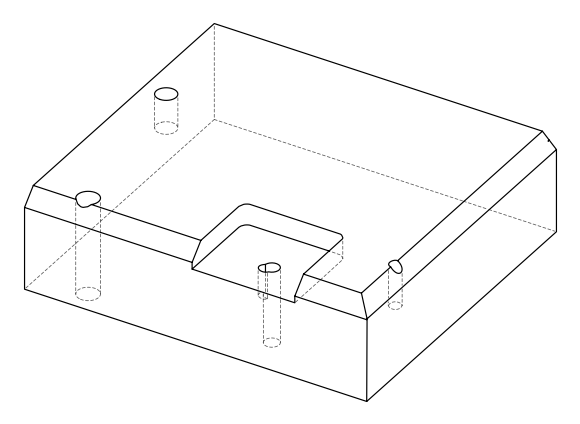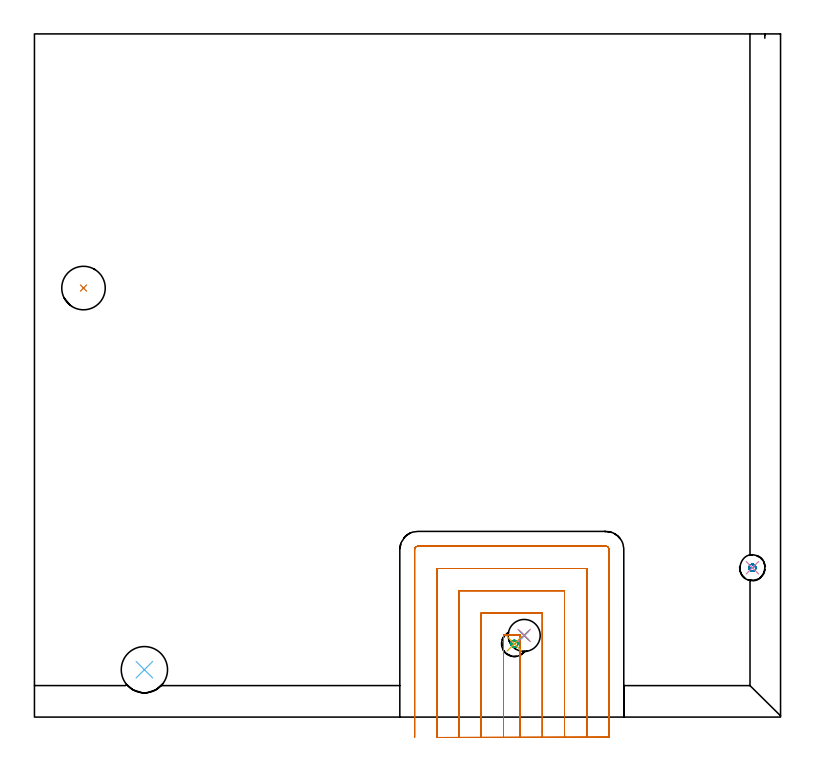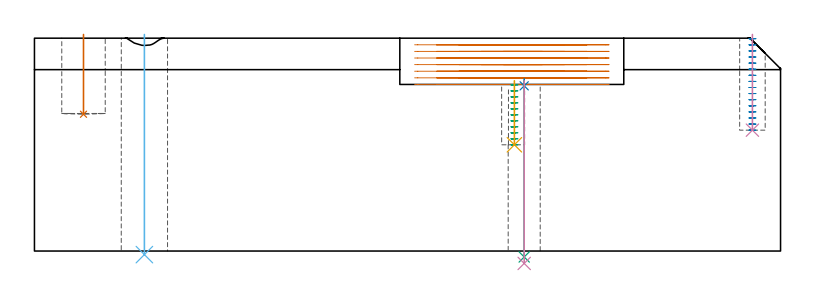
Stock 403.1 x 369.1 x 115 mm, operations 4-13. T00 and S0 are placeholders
(PLAN: 13 operations, 8 tool changes, 59.1 min)
(1 AREA_MILL | FG_CHAMFER_SURFACE | UGT0205_001 | 11.12 min | 29613 mm3)
(2 AREA_MILL_1 | FG_CHAMFER_SURFACE_1 | UGT0205_001 | 4.47 min | 13311 mm3)
(3 AREA_MILL_2 | FG_CHAMFER_SURFACE_2 | UGT0205_001 | 17.69 min | 48697 mm3)
(4 MILL_SLOT | SLOT_PARTIAL_RECTANGULAR | UGT0201_008 | Follow Part, ap 4, ae 75% | 21.91 min | 300246 mm3)
(5 MILL_BLIND_HOLE_FROM_SOLID_MATERIAL | STEP1POCKET | NXT0201_010 | Spiral | 1.22 min | 7097 mm3)
(6 MILL_BLIND_HOLE_FROM_SOLID_MATERIAL_1 | STEP1POCKET_1 | NXT0201_010 | Spiral | 0.85 min | 4867 mm3)
(7 BORE_BLIND_HOLE | STEP1POCKET | UGT0332_073 | 0.21 min | 2 mm3)
(8 BORE_BLIND_HOLE_1 | STEP1POCKET_1 | UGT0332_073 | 0.14 min | 6 mm3)
(9 INDEXABLE_INSERT_DRILL_THROUGH_HOLE_FROM_SOLID | STEP1HOLE_1 | NXT0302_021 | 0.48 min | 56318 mm3)
(10 INDEXABLE_INSERT_DRILL_BLIND_HOLE_FROM_SOLID | STEP1POCKET_2 | NXT0302_018 | 0.17 min | 17693 mm3)
(11 SPOT_DRILL | STEP1HOLE | NXT0321_9005460120000 | 0.04 min | 8 mm3)
(12 DRILL_THROUGH_HOLE_INTO_CENTER | STEP1HOLE | NXT0301_065 | 0.39 min | 5254 mm3)
(13 DRILL_TO_ENLARGE_THROUGH_HOLE | STEP1HOLE | UGT0301_244 | 0.4 min | 13112 mm3)
(TOOL UGT0205_001 | Chamfer Mill 20 x 3 x 45 deg. | D20 FL50 Z2)
(TOOL UGT0201_008 | End Mill 16 mm | D16 FL32 Z4)
(TOOL NXT0201_010 | ENDMILL 10mm [2P460-1000-NA 1630] | D10 FL30 Z6)
(TOOL UGT0332_073 | 13.8 mm Rough Boring Bar | D13.8)
(TOOL NXT0302_021 | Index. Insert Drill 25mm [880-D2500L25-05] | D25 PA176 FL125 Z2)
(TOOL NXT0302_018 | Index. Insert Drill 23.5mm [880-D2350L25-03] | D23.5 PA176 FL71 Z2)
(TOOL NXT0321_9005460120000 | NC Spot Drill, 142deg, 12mm, Carbide, Uncoated | D12 PA142 FL30 Z2)
(TOOL NXT0301_065 | Carbide Drill 9.4mm [860.1-0940-075A1-MM 2214] | D9.4 PA140 FL98 Z2)
(TOOL UGT0301_244 | Twist Drill 17.3 mm | D17.3 PA118 FL130 Z2)
(OP 4 MILL_SLOT)
G17 G21 G94 G90
T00 M6
G54
G17 G0 G90 X262.417 Y-11. S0 M3
G43 Z125. H0
Z111.428
G94 G1 X262.401 Y-8. F250.
X262.4 Y-7.746 F500.
Y44.3
X253.4
Y-7.746
X253.399 Y-8.
X253.383 Y-11. F250.
X274.422
X274.401 Y-8.
X274.4 Y-7.746 F500.
Y56.3
X241.4
Y-7.746
X241.399 Y-8.
X241.378 Y-11. F250.
X286.433
X286.401 Y-8.
G2 X286.4 Y-7.746 R24. F500.
G1 Y68.3
X229.4
Y-7.746
G2 X229.399 Y-8. R24.
G1 X229.367 Y-11. F250.
X298.466 Y-10.999
X298.403 Y-8.
G2 X298.4 Y-7.746 R12. F500.
G1 Y80.3
X217.4
Y-7.746
G2 X217.397 Y-8. R12.
G1 X217.334 Y-10.999 F250.
X310.4 Y-10.746
Y-7.746
Y90.6 F500.
G3 X308.7 Y92.3 R1.7
G1 X207.1
G3 X205.4 Y90.6 R1.7
G1 Y-7.746
Y-10.746 F250.
G0 X262.417 Y-11. Z107.857
G1 X262.401 Y-8.
X262.4 Y-7.746 F500.
Y44.3
X253.4
Y-7.745
X253.399 Y-8.
X253.383 Y-11. F250.
X274.422
X274.401 Y-8.
X274.4 Y-7.746 F500.
Y56.3
X241.4
Y-7.745
X241.399 Y-8.
X241.378 Y-11. F250.
X286.433
X286.401 Y-8.
G2 X286.4 Y-7.746 R24. F500.
G1 Y68.3
X229.4
Y-7.745
G2 X229.399 Y-8. R24.
G1 X229.367 Y-11. F250.
X298.466 Y-10.999
X298.403 Y-8.
G2 X298.4 Y-7.746 R12. F500.
G1 Y80.3
X217.4
Y-7.745
G2 X217.397 Y-8. R12.
G1 X217.334 Y-10.999 F250.
X310.4 Y-10.746
Y-7.746
Y90.6 F500.
G3 X308.7 Y92.3 R1.7
G1 X207.1
G3 X205.4 Y90.6 R1.7
G1 Y-7.745
Y-10.745 F250.
G0 X262.4 Y-11. Z104.286
G1 Y-8.
Y44.3 F500.
X253.4
Y-8.
Y-11. F250.
X274.4
Y-8.
Y56.3 F500.
X241.4
Y-8.
Y-11. F250.
X286.4
Y-8.
Y68.3 F500.
X229.4
Y-8.
Y-11. F250.
X298.4
Y-8.
Y80.3 F500.
X217.4
Y-8.
Y-11. F250.
X310.4
Y-8.
Y90.6 F500.
G3 X308.7 Y92.3 R1.7
G1 X207.1
G3 X205.4 Y90.6 R1.7
G1 Y-8.
Y-11. F250.
G0 X262.4 Z100.714
G1 Y-8.
Y44.3 F500.
X253.4
Y-8.
Y-11. F250.
X274.4
Y-8.
Y56.3 F500.
X241.4
Y-8.
Y-11. F250.
X286.4
Y-8.
Y68.3 F500.
X229.4
Y-8.
Y-11. F250.
X298.4
Y-8.
Y80.3 F500.
X217.4
Y-8.
Y-11. F250.
X310.4
Y-8.
Y90.6 F500.
G3 X308.7 Y92.3 R1.7
G1 X207.1
G3 X205.4 Y90.6 R1.7
G1 Y-8.
Y-11. F250.
G0 X262.4 Z97.143
G1 Y-8.
Y44.3 F500.
X253.4
Y-8.
Y-11. F250.
X274.4
Y-8.
Y56.3 F500.
X241.4
Y-8.
Y-11. F250.
X286.4
Y-8.
Y68.3 F500.
X229.4
Y-8.
Y-11. F250.
X298.4
Y-8.
Y80.3 F500.
X217.4
Y-8.
Y-11. F250.
X310.4
Y-8.
Y90.6 F500.
G3 X308.7 Y92.3 R1.7
G1 X207.1
G3 X205.4 Y90.6 R1.7
G1 Y-8.
Y-11. F250.
G0 X262.4 Z93.571
G1 Y-8.
Y44.3 F500.
X253.4
Y-8.
Y-11. F250.
X274.4
Y-8.
Y56.3 F500.
X241.4
Y-8.
Y-11. F250.
X286.4
Y-8.
Y68.3 F500.
X229.4
Y-8.
Y-11. F250.
X298.4
Y-8.
Y80.3 F500.
X217.4
Y-8.
Y-11. F250.
X310.4
Y-8.
Y90.6 F500.
G3 X308.7 Y92.3 R1.7
G1 X207.1
G3 X205.4 Y90.6 R1.7
G1 Y-8.
Y-11. F250.
G0 X262.4 Z90.
G1 Y-8.
Y44.3 F500.
X253.4
Y-8.
Y-11. F250.
X274.4
Y-8.
Y56.3 F500.
X241.4
Y-8.
Y-11. F250.
X286.4
Y-8.
Y68.3 F500.
X229.4
Y-8.
Y-11. F250.
X298.4
Y-8.
Y80.3 F500.
X217.4
Y-8.
Y-11. F250.
X310.4
Y-8.
Y90.6 F500.
G3 X308.7 Y92.3 R1.7
G1 X207.1
G3 X205.4 Y90.6 R1.7
G1 Y-8.
Y-11. F250.
G0 Z125.
M5
M2
(OP 5 MILL_BLIND_HOLE_FROM_SOLID_MATERIAL)
G17 G21 G94 G90
T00 M6
G54
G17 G0 G90 X387.9 Y80.7 S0 M3
G43 Z125. H1
Z114.706
G94 G3 X388.439 Y82.061 R0.787 F250.
X386.515 Y82.001 R1.361
X386.599 Y79.315 R1.9
X386.515 Y82.001 R-1.9
X386.557 Y80.658 R0.95
X387.9 Y80.7 R0.95
G0 Z111.413
G3 X388.439 Y82.061 R0.787
X386.515 Y82.001 R1.361
X386.599 Y79.315 R1.9
X386.515 Y82.001 R-1.9
X386.557 Y80.658 R0.95
X387.9 Y80.7 R0.95
G0 Z108.119
G3 X388.439 Y82.061 R0.787
X386.515 Y82.001 R1.361
X386.599 Y79.315 R1.9
X386.515 Y82.001 R-1.9
X386.557 Y80.658 R0.95
X387.9 Y80.7 R0.95
G0 Z104.825
G3 X388.439 Y82.061 R0.787
X386.515 Y82.001 R1.361
X386.599 Y79.315 R1.9
X386.515 Y82.001 R-1.9
X386.557 Y80.658 R0.95
X387.9 Y80.7 R0.95
G0 Z101.531
G3 X388.439 Y82.061 R0.787
X386.515 Y82.001 R1.361
X386.599 Y79.315 R1.9
X386.515 Y82.001 R-1.9
X386.557 Y80.658 R0.95
X387.9 Y80.7 R0.95
G0 Z98.238
G3 X388.439 Y82.061 R0.787
X386.515 Y82.001 R1.361
X386.599 Y79.315 R1.9
X386.515 Y82.001 R-1.9
X386.557 Y80.658 R0.95
X387.9 Y80.7 R0.95
G0 Z94.944
G3 X388.439 Y82.061 R0.787
X386.515 Y82.001 R1.361
X386.599 Y79.315 R1.9
X386.515 Y82.001 R-1.9
X386.557 Y80.658 R0.95
X387.9 Y80.7 R0.95
G0 Z91.65
G3 X388.439 Y82.061 R0.787
X386.515 Y82.001 R1.361
X386.599 Y79.315 R1.9
X386.515 Y82.001 R-1.9
X386.557 Y80.658 R0.95
X387.9 Y80.7 R0.95
G0 Z88.356
G3 X388.439 Y82.061 R0.787
X386.515 Y82.001 R1.361
X386.599 Y79.315 R1.9
X386.515 Y82.001 R-1.9
X386.557 Y80.658 R0.95
X387.9 Y80.7 R0.95
G0 Z85.063
G3 X388.439 Y82.061 R0.787
X386.515 Y82.001 R1.361
X386.599 Y79.315 R1.9
X386.515 Y82.001 R-1.9
X386.557 Y80.658 R0.95
X387.9 Y80.7 R0.95
G0 Z81.769
G3 X388.439 Y82.061 R0.787
X386.515 Y82.001 R1.361
X386.599 Y79.315 R1.9
X386.515 Y82.001 R-1.9
X386.557 Y80.658 R0.95
X387.9 Y80.7 R0.95
G0 Z78.475
G3 X388.439 Y82.061 R0.787
X386.515 Y82.001 R1.361
X386.599 Y79.315 R1.9
X386.515 Y82.001 R-1.9
X386.557 Y80.658 R0.95
X387.9 Y80.7 R0.95
G0 Z75.181
G3 X388.439 Y82.061 R0.787
X386.515 Y82.001 R1.361
X386.599 Y79.315 R1.9
X386.515 Y82.001 R-1.9
X386.557 Y80.658 R0.95
X387.9 Y80.7 R0.95
G0 Z71.888
G3 X388.439 Y82.061 R0.787
X386.515 Y82.001 R1.361
X386.599 Y79.315 R1.9
X386.515 Y82.001 R-1.9
X386.557 Y80.658 R0.95
X387.9 Y80.7 R0.95
G0 Z68.594
G3 X388.439 Y82.061 R0.787
X386.515 Y82.001 R1.361
X386.599 Y79.315 R1.9
X386.515 Y82.001 R-1.9
X386.557 Y80.658 R0.95
X387.9 Y80.7 R0.95
G0 Z65.3
G3 X388.439 Y82.061 R0.787
X386.515 Y82.001 R1.361
X386.599 Y79.315 R1.9
X386.515 Y82.001 R-1.9
X386.557 Y80.658 R0.95
X387.9 Y80.7 R0.95
G0 Z125.
M5
M2
(OP 6 MILL_BLIND_HOLE_FROM_SOLID_MATERIAL_1)
G17 G21 G94 G90
T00 M6
G54
G17 G0 G90 X259.3 Y39.6 S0 M3
G43 Z125. H1
Z89.764
G94 G3 X259.839 Y40.961 R0.787 F250.
X257.915 Y40.901 R1.361
X257.999 Y38.215 R1.9
X257.915 Y40.901 R-1.9
X257.957 Y39.558 R0.95
X259.3 Y39.6 R0.95
G0 Z86.527
G3 X259.839 Y40.961 R0.787
X257.915 Y40.901 R1.361
X257.999 Y38.215 R1.9
X257.915 Y40.901 R-1.9
X257.957 Y39.558 R0.95
X259.3 Y39.6 R0.95
G0 Z83.291
G3 X259.839 Y40.961 R0.787
X257.915 Y40.901 R1.361
X257.999 Y38.215 R1.9
X257.915 Y40.901 R-1.9
X257.957 Y39.558 R0.95
X259.3 Y39.6 R0.95
G0 Z80.055
G3 X259.839 Y40.961 R0.787
X257.915 Y40.901 R1.361
X257.999 Y38.215 R1.9
X257.915 Y40.901 R-1.9
X257.957 Y39.558 R0.95
X259.3 Y39.6 R0.95
G0 Z76.818
G3 X259.839 Y40.961 R0.787
X257.915 Y40.901 R1.361
X257.999 Y38.215 R1.9
X257.915 Y40.901 R-1.9
X257.957 Y39.558 R0.95
X259.3 Y39.6 R0.95
G0 Z73.582
G3 X259.839 Y40.961 R0.787
X257.915 Y40.901 R1.361
X257.999 Y38.215 R1.9
X257.915 Y40.901 R-1.9
X257.957 Y39.558 R0.95
X259.3 Y39.6 R0.95
G0 Z70.345
G3 X259.839 Y40.961 R0.787
X257.915 Y40.901 R1.361
X257.999 Y38.215 R1.9
X257.915 Y40.901 R-1.9
X257.957 Y39.558 R0.95
X259.3 Y39.6 R0.95
G0 Z67.109
G3 X259.839 Y40.961 R0.787
X257.915 Y40.901 R1.361
X257.999 Y38.215 R1.9
X257.915 Y40.901 R-1.9
X257.957 Y39.558 R0.95
X259.3 Y39.6 R0.95
G0 Z63.873
G3 X259.839 Y40.961 R0.787
X257.915 Y40.901 R1.361
X257.999 Y38.215 R1.9
X257.915 Y40.901 R-1.9
X257.957 Y39.558 R0.95
X259.3 Y39.6 R0.95
G0 Z60.636
G3 X259.839 Y40.961 R0.787
X257.915 Y40.901 R1.361
X257.999 Y38.215 R1.9
X257.915 Y40.901 R-1.9
X257.957 Y39.558 R0.95
X259.3 Y39.6 R0.95
G0 Z57.4
G3 X259.839 Y40.961 R0.787
X257.915 Y40.901 R1.361
X257.999 Y38.215 R1.9
X257.915 Y40.901 R-1.9
X257.957 Y39.558 R0.95
X259.3 Y39.6 R0.95
G0 Z125.
M5
M2
(OP 7 BORE_BLIND_HOLE)
G17 G21 G94 G90
T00 M6
G54
G17 G0 G90 X387.9 Y80.7 S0 M3
G43 Z125. H0
G94 G85 G98 Z65.3 F250. R117.
G80
M5
M2
(OP 8 BORE_BLIND_HOLE_1)
G17 G21 G94 G90
T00 M6
G54
G17 G0 G90 X259.3 Y39.6 S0 M3
G43 Z125. H0
G94 G85 G98 Z57.4 F250. R92.
G80
M5
M2
(OP 9 INDEXABLE_INSERT_DRILL_THROUGH_HOLE_FROM_SOLID)
G17 G21 G94 G90
T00 M6
G54
G17 G0 G90 X59.4 Y25.6 S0 M3
G43 Z125. H1
G94 G81 G98 Z-1.937 F250. R117.
G80
M5
M2
(OP 10 INDEXABLE_INSERT_DRILL_BLIND_HOLE_FROM_SOLID)
G17 G21 G94 G90
T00 M6
G54
G17 G0 G90 X26.5 Y231.8 S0 M3
G43 Z125. H1
G94 G81 G98 Z73.9 F250. R117.
G80
M5
M2
(OP 11 SPOT_DRILL)
G17 G21 G94 G90
T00 M6
G54
G17 G0 G90 X264.6 Y44.1 S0 M3
G43 Z125. H0
G94 G81 G98 Z89.255 F250. R93.
G80
M5
M2
(OP 12 DRILL_THROUGH_HOLE_INTO_CENTER)
G17 G21 G94 G90
T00 M6
G54
G17 G0 G90 X264.6 Y44.1 S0 M3
G43 Z125. H1
G94 G73 G98 Z-3.211 F250. Q9.321 R92.
G80
M5
M2
(OP 13 DRILL_TO_ENLARGE_THROUGH_HOLE)
G17 G21 G94 G90
T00 M6
G54
G17 G0 G90 X264.6 Y44.1 S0 M3
G43 Z125. H0
G94 G73 G98 Z-6.697 F250. Q16.116 R92.
G80
M5
M2
